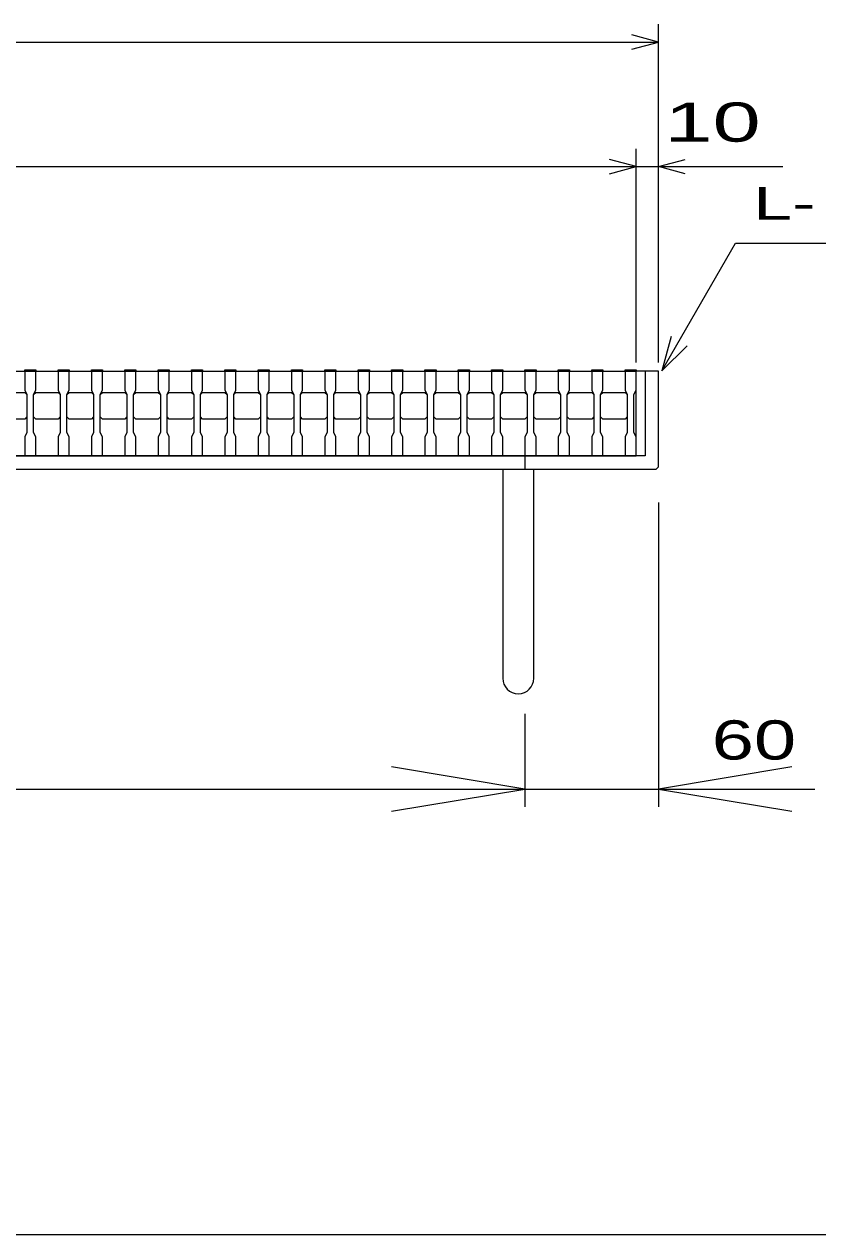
# Model space of a CAD drawing. Units: millimetres, scale not verified. Extents: x -1456 to 1385, y -1026 to 843.
# Drawn here: x -710 to -353, y -917 to -373 of the extents above; entities that cross this region are included whole.
import ezdxf
from ezdxf.enums import TextEntityAlignment as Align

# ---------------------------------------------------------------- set-up
doc = ezdxf.new("R2010")
doc.units = ezdxf.units.MM
doc.header["$LTSCALE"] = 8
for name, color, linetype, lineweight in [('0_2', 150, 'Continuous', 25), ('16', 3, 'Continuous', 25), ('19', 6, 'Continuous', 25), ('22', 4, 'Continuous', 25)]:
    doc.layers.add(name, color=color, linetype=linetype, lineweight=lineweight)
doc.styles.add('ベクトル', font='')
doc.styles.get('ベクトル').set_extended_font_data('ベクトル')

# ---------------------------------------------------------------- blocks, each defined once
blk = doc.blocks.new('open_arrow')
at = {"color": 0, "linetype": 'Continuous', "lineweight": -2}
blk.add_lwpolyline([(7.5, 1.25), (0, 0), (7.5, -1.25)], dxfattribs=at)

msp = doc.modelspace()

# ---------------------------------------------------------------- linework, layer by layer
at = {"layer": '0_2'}
msp.add_line((1384.8, -917.2), (-1383.2, -917.2), dxfattribs=at)
at = {"layer": '16'}
for p, q in [((-1040, -529), (-435, -529)), ((-710, -529), (-710, -528.3)), ((-710, -528.3), (-705, -528.3)), ((-710, -529), (-710, -537.5)), ((-705, -529), (-710, -529)), ((-705, -528.3), (-705, -529)), ((-705, -537.5), (-705, -529)), ((-695, -529), (-695, -528.3)), ((-695, -528.3), (-690, -528.3)), ((-695, -529), (-695, -537.5)), ((-690, -529), (-695, -529)), ((-690, -528.3), (-690, -529)), ((-690, -537.5), (-690, -529)), ((-680, -529), (-680, -528.3)), ((-680, -528.3), (-675, -528.3)), ((-680, -529), (-680, -537.5)), ((-675, -529), (-680, -529)), ((-675, -528.3), (-675, -529)), ((-675, -537.5), (-675, -529)), ((-665, -529), (-665, -528.3)), ((-665, -528.3), (-660, -528.3)), ((-665, -529), (-665, -537.5)), ((-660, -529), (-665, -529)), ((-660, -528.3), (-660, -529)), ((-660, -537.5), (-660, -529)), ((-650, -529), (-650, -528.3)), ((-650, -528.3), (-645, -528.3)), ((-650, -529), (-650, -537.5)), ((-645, -529), (-650, -529)), ((-645, -528.3), (-645, -529)), ((-645, -537.5), (-645, -529)), ((-635, -529), (-635, -528.3)), ((-635, -528.3), (-630, -528.3)), ((-635, -529), (-635, -537.5)), ((-630, -529), (-635, -529)), ((-630, -528.3), (-630, -529)), ((-630, -537.5), (-630, -529)), ((-620, -529), (-620, -528.3)), ((-620, -528.3), (-615, -528.3)), ((-620, -529), (-620, -537.5)), ((-615, -529), (-620, -529)), ((-615, -528.3), (-615, -529)), ((-615, -537.5), (-615, -529)), ((-605, -529), (-605, -528.3)), ((-605, -528.3), (-600, -528.3)), ((-605, -529), (-605, -537.5)), ((-600, -529), (-605, -529)), ((-600, -528.3), (-600, -529)), ((-600, -537.5), (-600, -529)), ((-590, -529), (-590, -528.3)), ((-590, -528.3), (-585, -528.3)), ((-590, -529), (-590, -537.5)), ((-585, -529), (-590, -529)), ((-585, -528.3), (-585, -529)), ((-585, -537.5), (-585, -529)), ((-575, -529), (-575, -528.3)), ((-575, -528.3), (-570, -528.3)), ((-575, -529), (-575, -537.5)), ((-570, -529), (-575, -529)), ((-570, -528.3), (-570, -529)), ((-570, -537.5), (-570, -529)), ((-560, -529), (-560, -528.3)), ((-560, -528.3), (-555, -528.3)), ((-560, -529), (-560, -537.5)), ((-555, -529), (-560, -529)), ((-555, -528.3), (-555, -529)), ((-555, -537.5), (-555, -529)), ((-545, -529), (-545, -528.3)), ((-545, -528.3), (-540, -528.3)), ((-545, -529), (-545, -537.5)), ((-540, -529), (-545, -529)), ((-540, -528.3), (-540, -529)), ((-540, -537.5), (-540, -529)), ((-530, -529), (-530, -528.3)), ((-530, -528.3), (-525, -528.3)), ((-530, -529), (-530, -537.5)), ((-525, -529), (-530, -529)), ((-525, -528.3), (-525, -529)), ((-525, -537.5), (-525, -529)), ((-515, -529), (-515, -528.3)), ((-515, -528.3), (-510, -528.3)), ((-515, -529), (-515, -537.5)), ((-510, -529), (-515, -529)), ((-510, -528.3), (-510, -529)), ((-510, -537.5), (-510, -529)), ((-500, -529), (-500, -528.3)), ((-500, -528.3), (-495, -528.3)), ((-500, -529), (-500, -537.5)), ((-495, -529), (-500, -529)), ((-495, -528.3), (-495, -529)), ((-495, -537.5), (-495, -529)), ((-485, -529), (-485, -528.3)), ((-485, -528.3), (-480, -528.3)), ((-485, -529), (-485, -537.5)), ((-480, -529), (-485, -529)), ((-480, -528.3), (-480, -529)), ((-480, -537.5), (-480, -529)), ((-470, -529), (-470, -528.3)), ((-470, -528.3), (-465, -528.3)), ((-470, -529), (-470, -537.5)), ((-465, -529), (-470, -529)), ((-465, -528.3), (-465, -529)), ((-465, -537.5), (-465, -529)), ((-455, -529), (-455, -528.3)), ((-455, -528.3), (-450, -528.3)), ((-455, -529), (-455, -537.5)), ((-450, -529), (-455, -529)), ((-450, -528.3), (-450, -529)), ((-450, -537.5), (-450, -529)), ((-440, -529), (-440, -528.3)), ((-440, -528.3), (-435, -528.3)), ((-440, -529), (-440, -537.5)), ((-435, -529), (-440, -529)), ((-435, -528.3), (-435, -529)), ((-435, -537.5), (-435, -529)), ((-435, -567), (-435, -529)), ((-720, -538.5), (-710, -538.5)), ((-710, -537.5), (-709, -539.5)), ((-710, -538.5), (-709, -539.5)), ((-706, -539.5), (-705, -537.5)), ((-706, -539.5), (-705, -538.5)), ((-705, -538.5), (-695, -538.5)), ((-695, -537.5), (-694, -539.5)), ((-695, -538.5), (-694, -539.5)), ((-691, -539.5), (-690, -537.5)), ((-691, -539.5), (-690, -538.5)), ((-690, -538.5), (-680, -538.5)), ((-680, -537.5), (-679, -539.5)), ((-680, -538.5), (-679, -539.5)), ((-676, -539.5), (-675, -537.5)), ((-676, -539.5), (-675, -538.5)), ((-675, -538.5), (-665, -538.5)), ((-665, -537.5), (-664, -539.5)), ((-665, -538.5), (-664, -539.5)), ((-661, -539.5), (-660, -537.5)), ((-661, -539.5), (-660, -538.5)), ((-660, -538.5), (-650, -538.5)), ((-650, -537.5), (-649, -539.5)), ((-650, -538.5), (-649, -539.5)), ((-646, -539.5), (-645, -537.5)), ((-646, -539.5), (-645, -538.5)), ((-645, -538.5), (-635, -538.5)), ((-635, -537.5), (-634, -539.5)), ((-635, -538.5), (-634, -539.5)), ((-631, -539.5), (-630, -537.5)), ((-631, -539.5), (-630, -538.5)), ((-630, -538.5), (-620, -538.5)), ((-620, -537.5), (-619, -539.5)), ((-620, -538.5), (-619, -539.5)), ((-616, -539.5), (-615, -537.5)), ((-616, -539.5), (-615, -538.5)), ((-615, -538.5), (-605, -538.5)), ((-605, -537.5), (-604, -539.5)), ((-605, -538.5), (-604, -539.5)), ((-601, -539.5), (-600, -537.5)), ((-601, -539.5), (-600, -538.5)), ((-600, -538.5), (-590, -538.5)), ((-590, -537.5), (-589, -539.5)), ((-590, -538.5), (-589, -539.5)), ((-586, -539.5), (-585, -537.5)), ((-586, -539.5), (-585, -538.5)), ((-585, -538.5), (-575, -538.5)), ((-575, -537.5), (-574, -539.5)), ((-575, -538.5), (-574, -539.5)), ((-571, -539.5), (-570, -537.5)), ((-571, -539.5), (-570, -538.5)), ((-570, -538.5), (-560, -538.5)), ((-560, -537.5), (-559, -539.5)), ((-560, -538.5), (-559, -539.5)), ((-556, -539.5), (-555, -537.5)), ((-556, -539.5), (-555, -538.5)), ((-555, -538.5), (-545, -538.5)), ((-545, -537.5), (-544, -539.5)), ((-545, -538.5), (-544, -539.5)), ((-541, -539.5), (-540, -537.5)), ((-541, -539.5), (-540, -538.5)), ((-540, -538.5), (-530, -538.5)), ((-530, -537.5), (-529, -539.5)), ((-530, -538.5), (-529, -539.5)), ((-526, -539.5), (-525, -537.5)), ((-526, -539.5), (-525, -538.5)), ((-525, -538.5), (-515, -538.5)), ((-515, -537.5), (-514, -539.5)), ((-515, -538.5), (-514, -539.5)), ((-511, -539.5), (-510, -537.5)), ((-511, -539.5), (-510, -538.5)), ((-510, -538.5), (-500, -538.5)), ((-500, -537.5), (-499, -539.5)), ((-500, -538.5), (-499, -539.5)), ((-496, -539.5), (-495, -537.5)), ((-496, -539.5), (-495, -538.5)), ((-495, -538.5), (-485, -538.5)), ((-485, -537.5), (-484, -539.5)), ((-485, -538.5), (-484, -539.5)), ((-481, -539.5), (-480, -537.5)), ((-481, -539.5), (-480, -538.5)), ((-480, -538.5), (-470, -538.5)), ((-470, -537.5), (-469, -539.5)), ((-470, -538.5), (-469, -539.5)), ((-466, -539.5), (-465, -537.5)), ((-466, -539.5), (-465, -538.5)), ((-465, -538.5), (-455, -538.5)), ((-455, -537.5), (-454, -539.5)), ((-455, -538.5), (-454, -539.5)), ((-451, -539.5), (-450, -537.5)), ((-451, -539.5), (-450, -538.5)), ((-450, -538.5), (-440, -538.5)), ((-440, -537.5), (-439, -539.5)), ((-440, -538.5), (-439, -539.5)), ((-436, -539.5), (-435, -537.5)), ((-709, -539.5), (-709, -556.5)), ((-706, -556.5), (-706, -539.5)), ((-694, -539.5), (-694, -556.5)), ((-691, -556.5), (-691, -539.5)), ((-679, -539.5), (-679, -556.5)), ((-676, -556.5), (-676, -539.5)), ((-664, -539.5), (-664, -556.5)), ((-661, -556.5), (-661, -539.5)), ((-649, -539.5), (-649, -556.5)), ((-646, -556.5), (-646, -539.5)), ((-634, -539.5), (-634, -556.5)), ((-631, -556.5), (-631, -539.5)), ((-619, -539.5), (-619, -556.5)), ((-616, -556.5), (-616, -539.5)), ((-604, -539.5), (-604, -556.5)), ((-601, -556.5), (-601, -539.5)), ((-589, -539.5), (-589, -556.5)), ((-586, -556.5), (-586, -539.5)), ((-574, -539.5), (-574, -556.5)), ((-571, -556.5), (-571, -539.5)), ((-559, -539.5), (-559, -556.5)), ((-556, -556.5), (-556, -539.5)), ((-544, -539.5), (-544, -556.5)), ((-541, -556.5), (-541, -539.5)), ((-529, -539.5), (-529, -556.5)), ((-526, -556.5), (-526, -539.5)), ((-514, -539.5), (-514, -556.5)), ((-511, -556.5), (-511, -539.5)), ((-499, -539.5), (-499, -556.5)), ((-496, -556.5), (-496, -539.5)), ((-484, -539.5), (-484, -556.5)), ((-481, -556.5), (-481, -539.5)), ((-469, -539.5), (-469, -556.5)), ((-466, -556.5), (-466, -539.5)), ((-454, -539.5), (-454, -556.5)), ((-451, -556.5), (-451, -539.5)), ((-439, -539.5), (-439, -556.5)), ((-436, -556.5), (-436, -539.5)), ((-709, -549.5), (-710, -550.5)), ((-705, -550.5), (-706, -549.5)), ((-694, -549.5), (-695, -550.5)), ((-690, -550.5), (-691, -549.5)), ((-679, -549.5), (-680, -550.5)), ((-675, -550.5), (-676, -549.5)), ((-664, -549.5), (-665, -550.5)), ((-660, -550.5), (-661, -549.5)), ((-649, -549.5), (-650, -550.5)), ((-645, -550.5), (-646, -549.5)), ((-634, -549.5), (-635, -550.5)), ((-630, -550.5), (-631, -549.5)), ((-619, -549.5), (-620, -550.5)), ((-615, -550.5), (-616, -549.5)), ((-604, -549.5), (-605, -550.5)), ((-600, -550.5), (-601, -549.5)), ((-589, -549.5), (-590, -550.5)), ((-585, -550.5), (-586, -549.5)), ((-574, -549.5), (-575, -550.5)), ((-570, -550.5), (-571, -549.5)), ((-559, -549.5), (-560, -550.5)), ((-555, -550.5), (-556, -549.5)), ((-544, -549.5), (-545, -550.5)), ((-540, -550.5), (-541, -549.5)), ((-529, -549.5), (-530, -550.5)), ((-525, -550.5), (-526, -549.5)), ((-514, -549.5), (-515, -550.5)), ((-510, -550.5), (-511, -549.5)), ((-499, -549.5), (-500, -550.5)), ((-495, -550.5), (-496, -549.5)), ((-484, -549.5), (-485, -550.5)), ((-480, -550.5), (-481, -549.5)), ((-469, -549.5), (-470, -550.5)), ((-465, -550.5), (-466, -549.5)), ((-454, -549.5), (-455, -550.5)), ((-450, -550.5), (-451, -549.5)), ((-439, -549.5), (-440, -550.5)), ((-710, -550.5), (-720, -550.5)), ((-695, -550.5), (-705, -550.5)), ((-680, -550.5), (-690, -550.5)), ((-665, -550.5), (-675, -550.5)), ((-650, -550.5), (-660, -550.5)), ((-635, -550.5), (-645, -550.5)), ((-620, -550.5), (-630, -550.5)), ((-605, -550.5), (-615, -550.5)), ((-590, -550.5), (-600, -550.5)), ((-575, -550.5), (-585, -550.5)), ((-560, -550.5), (-570, -550.5)), ((-545, -550.5), (-555, -550.5)), ((-530, -550.5), (-540, -550.5)), ((-515, -550.5), (-525, -550.5)), ((-500, -550.5), (-510, -550.5)), ((-485, -550.5), (-495, -550.5)), ((-470, -550.5), (-480, -550.5)), ((-455, -550.5), (-465, -550.5)), ((-440, -550.5), (-450, -550.5)), ((-709, -556.5), (-710, -558.5)), ((-710, -558.5), (-710, -567)), ((-705, -558.5), (-706, -556.5)), ((-705, -567), (-705, -558.5)), ((-694, -556.5), (-695, -558.5)), ((-695, -558.5), (-695, -567)), ((-690, -558.5), (-691, -556.5)), ((-690, -567), (-690, -558.5)), ((-679, -556.5), (-680, -558.5)), ((-680, -558.5), (-680, -567)), ((-675, -558.5), (-676, -556.5)), ((-675, -567), (-675, -558.5)), ((-664, -556.5), (-665, -558.5)), ((-665, -558.5), (-665, -567)), ((-660, -558.5), (-661, -556.5)), ((-660, -567), (-660, -558.5)), ((-649, -556.5), (-650, -558.5)), ((-650, -558.5), (-650, -567)), ((-645, -558.5), (-646, -556.5)), ((-645, -567), (-645, -558.5)), ((-634, -556.5), (-635, -558.5)), ((-635, -558.5), (-635, -567)), ((-630, -558.5), (-631, -556.5)), ((-630, -567), (-630, -558.5)), ((-619, -556.5), (-620, -558.5)), ((-620, -558.5), (-620, -567)), ((-615, -558.5), (-616, -556.5)), ((-615, -567), (-615, -558.5)), ((-604, -556.5), (-605, -558.5)), ((-605, -558.5), (-605, -567)), ((-600, -558.5), (-601, -556.5)), ((-600, -567), (-600, -558.5)), ((-589, -556.5), (-590, -558.5)), ((-590, -558.5), (-590, -567)), ((-585, -558.5), (-586, -556.5)), ((-585, -567), (-585, -558.5)), ((-574, -556.5), (-575, -558.5)), ((-575, -558.5), (-575, -567)), ((-570, -558.5), (-571, -556.5)), ((-570, -567), (-570, -558.5)), ((-559, -556.5), (-560, -558.5)), ((-560, -558.5), (-560, -567)), ((-555, -558.5), (-556, -556.5)), ((-555, -567), (-555, -558.5)), ((-544, -556.5), (-545, -558.5)), ((-545, -558.5), (-545, -567)), ((-540, -558.5), (-541, -556.5)), ((-540, -567), (-540, -558.5)), ((-529, -556.5), (-530, -558.5)), ((-530, -558.5), (-530, -567)), ((-525, -558.5), (-526, -556.5)), ((-525, -567), (-525, -558.5)), ((-514, -556.5), (-515, -558.5)), ((-515, -558.5), (-515, -567)), ((-510, -558.5), (-511, -556.5)), ((-510, -567), (-510, -558.5)), ((-499, -556.5), (-500, -558.5)), ((-500, -558.5), (-500, -567)), ((-495, -558.5), (-496, -556.5)), ((-495, -567), (-495, -558.5)), ((-484, -556.5), (-485, -558.5)), ((-485, -558.5), (-485, -567)), ((-480, -558.5), (-481, -556.5)), ((-480, -567), (-480, -558.5)), ((-469, -556.5), (-470, -558.5)), ((-470, -558.5), (-470, -567)), ((-465, -558.5), (-466, -556.5)), ((-465, -567), (-465, -558.5)), ((-454, -556.5), (-455, -558.5)), ((-455, -558.5), (-455, -567)), ((-450, -558.5), (-451, -556.5)), ((-450, -567), (-450, -558.5)), ((-439, -556.5), (-440, -558.5)), ((-440, -558.5), (-440, -567)), ((-435, -558.5), (-436, -556.5)), ((-435, -567), (-435, -558.5)), ((-1040, -567), (-435, -567)), ((-710, -567), (-705, -567)), ((-695, -567), (-690, -567)), ((-680, -567), (-675, -567)), ((-665, -567), (-660, -567)), ((-650, -567), (-645, -567)), ((-635, -567), (-630, -567)), ((-620, -567), (-615, -567)), ((-605, -567), (-600, -567)), ((-590, -567), (-585, -567)), ((-575, -567), (-570, -567)), ((-560, -567), (-555, -567)), ((-545, -567), (-540, -567)), ((-530, -567), (-525, -567)), ((-515, -567), (-510, -567)), ((-500, -567), (-495, -567)), ((-485, -567), (-480, -567)), ((-470, -567), (-465, -567)), ((-455, -567), (-450, -567)), ((-440, -567), (-435, -567))]:
    msp.add_line(p, q, dxfattribs=at)
at = {"layer": '19'}
for p, q in [((-425, -529), (-435, -529)), ((-431, -529), (-431, -567)), ((-425, -572), (-425, -529)), ((-431, -567), (-1044, -567)), ((-485, -567), (-485, -573)), ((-1049, -573), (-426, -573)), ((-495, -573), (-495, -667)), ((-481, -667), (-481, -573)), ((-426, -573), (-425, -572))]:
    msp.add_line(p, q, dxfattribs=at)
at = {"layer": '19', "color": 4}
for p, q in [((-425, -588), (-425, -724.83)), ((-485, -683.02), (-485, -724.83)), ((-485, -683.02), (-485, -724.83)), ((-990, -716.83), (-485, -716.83)), ((-485, -716.83), (-354.6, -716.83))]:
    msp.add_line(p, q, dxfattribs=at)
at = {"layer": '19'}
msp.add_arc((-488, -667), 7, 180, 0, dxfattribs=at)
at = {"layer": '22'}
for p, q in [((-425, -525), (-425, -373)), ((-425, -381), (-437, -377.8)), ((-1050, -381), (-425, -381)), ((-437, -384.2), (-425, -381)), ((-435, -525), (-435, -429)), ((-425, -525), (-425, -429)), ((-435, -437), (-447, -433.8)), ((-425, -437), (-413, -433.8)), ((-1040, -437), (-435, -437)), ((-447, -440.2), (-435, -437)), ((-435, -437), (-425, -437)), ((-413, -440.2), (-425, -437)), ((-425, -437), (-369, -437)), ((-423.44, -528.83), (-390.31, -471.46)), ((-390.31, -471.46), (-227.26, -471.46))]:
    msp.add_line(p, q, dxfattribs=at)
at = {"layer": '22', "lineweight": 13}
for p, q in [((-419.29, -513.38), (-423.44, -528.83)), ((-423.44, -528.83), (-412.12, -517.52))]:
    msp.add_line(p, q, dxfattribs=at)

# ---------------------------------------------------------------- block references
at = {"layer": '19', "color": 4, "xscale": 8, "yscale": 8, "rotation": 180}
msp.add_blockref('open_arrow', (-485, -716.83), dxfattribs=at)
at = {"layer": '19', "color": 4, "xscale": 8, "yscale": 8}
msp.add_blockref('open_arrow', (-425, -716.83), dxfattribs=at)

# ---------------------------------------------------------------- texts
at = {"layer": '19', "color": 4, "style": 'ベクトル', "width": 1.45}
msp.add_text('60', height=17.6, dxfattribs=at).set_placement((-401, -708.83), align=Align.BOTTOM_LEFT)
at = {"layer": '22', "color": 2, "style": 'ベクトル'}
for s, height, width, p in [(' 10 ', 17.6, 1.65, (-433, -417)), ('L-', 14.66, 1.6, (-382.31, -453.46))]:
    msp.add_text(s, height=height, dxfattribs=dict(at, width=width)).set_placement(p, align=Align.MIDDLE_LEFT)

doc.saveas('drawing.dxf')
